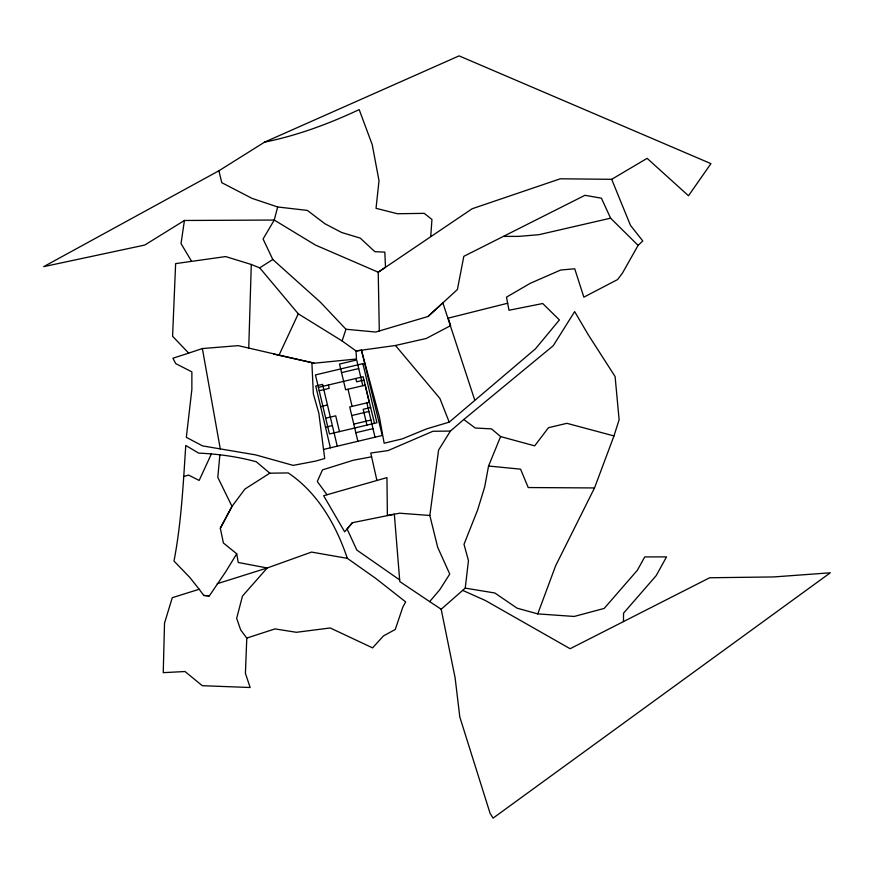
<?xml version="1.0" encoding="UTF-8"?>
<svg xmlns="http://www.w3.org/2000/svg" width="874" height="874" viewBox="0 0 874 874"><rect width="100%" height="100%" fill="white"/><g stroke="black" fill="none" stroke-linecap="round" stroke-linejoin="round"><path stroke-width="1.31" d="M623.457 621.6L623.555 613.166L656.188 575.627L666.534 556.88L644.739 556.913L637.397 570.219L604.196 608.424L574.196 616.454L537.75 613.887L517.08 608.173L494.848 592.998L465.241 588.115L441.184 609.244L455.114 677.82L459.811 716.997L490.074 813.301L493.078 818.119L830.3 572.798L773.763 576.938L709.655 577.758L570.121 648.726L485.343 600.493L462.674 590.376M248.74 348.169L251.286 264.483L225.645 256.574L175.63 263.609L172.582 336.261L188.686 353.118L202.375 348.551L238.198 345.645L311.876 362.634L313.351 393.934L318.857 413.315L324.713 458.522L315.667 461.09L293.183 465.383L255.623 454.884L202.571 445.904L186.326 437.328L191.865 389.52L191.876 371.876L175.729 363.617L172.91 358.22L188.686 353.118M246.785 638.075L245.419 673.351L250.161 687.51L202.276 685.697L185.015 671.527L163.241 672.652L164.53 623.075L172.287 597.685L199.196 589.262L203.74 595.445L209.312 595.915L225.656 571.869L236.723 553.788L223.405 543.005L220.324 528.213L232.003 506.396L244.949 489.025L269.815 473.184L288.202 472.932C317.765 492.619 336.239 525.307 347.339 558.355L375.711 578.37L405.667 601.913L402.761 607.277L395.277 629.455L383.446 635.922L372.564 647.874L330.219 627.969L296.406 632.295L274.96 628.909L246.785 638.075L240.732 630.045L236.657 618.366L242.48 596.068L267.193 567.991L311.537 552.084L347.339 558.355M269.815 473.184L256.29 461.767C237.499 456.643 218.118 453.967 198.682 453.125L185.769 445.478C183.212 484.141 181.322 522.936 173.992 561.075L189.789 577.43L199.196 589.262M430.751 236.406L431.942 219.472L424.261 213.354L397.441 213.737L376.038 208.329L379.01 180.743L372.226 144.669L359.192 109.611C328.952 123.769 297.335 135.557 264.571 142.134L218.904 170.78L43.7 266.646L144.723 245.07L184.425 220.477L274.25 220.051L315.394 245.037L378.224 272.207L472.157 208.744L560.31 178.788L611.68 179.323L647.131 158.347L688.494 195.765L710.933 163.635L459.079 55.881L264.571 142.134M219.877 454.928L217.801 477.335L232.003 506.396L220.324 528.213M465.241 588.115L468.464 560.595L464.007 544.316L477.586 510.077L484.709 486.873L488.555 466.028L500.605 436.585L491.516 428.883L475.216 428.009L463.799 419.52L450.405 431.068L438.584 450.099L429.833 515.474L437.688 547.31L449.749 574.043L439.731 589.797L429.658 601.607L399.8 581.581L394.338 514.218L352.375 522.718L344.662 531.84L323.653 495.711L386.953 477.608L387.39 515.54L399.593 513.202L429.833 515.474M184.425 220.477L181.027 243.584L191.34 260.922M379.294 331.06L378.224 272.207L385.5 267.236L384.822 252.138L374.837 251.657L360.208 238.089L341.701 232.517L324.92 223.744L307.331 210.405L277.659 206.974L274.25 220.051L263.074 238.984L272.808 259.502L320.376 302.175L345.951 329.247L375.656 332.044L428.009 316.497L457.408 289.512L463.821 256.322L584.946 195.306L601.421 198.19L610.598 218.172L638.107 245.386L622.43 273.136L617.557 279.582L583.843 297.149L574.731 268.788L560.66 270.033L530.256 283.318L506.483 297.149L508.996 310.248L542.71 303.529L559.404 319.928L535.5 348.813L449.214 422.142L426.731 428.839L402.226 438.89L384.156 443.205L379.436 417.127L361.443 350.223L356.046 350.955L342.116 340.947L298.274 313.81L259.709 267.848L251.286 264.483M537.75 613.887L555.646 565.751L594.517 487.943L613.974 435.929L619.12 419.738L615.099 376.541L588.278 334.797L574.666 311.592L553.253 345.711L463.799 419.52M342.116 340.947L345.951 329.247M211.421 453.825L199.163 480.438L188.555 475.063L183.638 476.592M273.649 354.101L278.97 355.281L298.274 313.81M352.375 522.718L347.098 528.967L356.821 550.052L399.669 579.921M638.107 245.386L642.772 240.962L630.482 225.383L611.68 179.323M428.009 316.497L442.856 302.863L474.691 399.921M259.709 267.848L272.808 259.502M217.233 583.712L267.193 567.991L238.231 562.474L236.723 553.788M507.707 303.223L448.187 318.158L450.613 325.641L426.315 338.446L395.463 345.481L356.046 350.955L356.45 359.006L311.92 363.442M341.559 372.63L358.722 368.555M318.398 387.368L363.125 376.738L374.498 423.311M319.196 390.733L329.192 388.351L328.395 384.986M363.945 380.103L356.658 381.829L355.86 378.464M320.616 406.618L327.477 404.979M325.718 418.198L335.714 415.816L339.473 431.625M370.642 407.524L363.18 409.294L366.938 425.103M351.741 415.543L368.904 411.468M325.499 427.211L332.371 425.583M353.784 424.119L370.947 420.044M355.816 432.706L372.99 428.631M323.533 449.444L382.266 435.492L361.443 350.223M610.598 218.172L539.018 234.68L518.828 236.373L503.763 236.417M371.614 456.807L353.183 460.27L322.484 469.884L317.284 481.498L327.029 494.75M450.405 431.068L432.859 431.286L388.056 450.591L370.762 453.027L376.923 480.482M594.517 487.943L528.224 487.55L520.554 469.152L488.555 466.028M203.74 595.445L209.312 595.915M278.97 355.281L314.279 363.202M613.974 435.929L566.887 423.322L548.468 427.703L534.68 445.849L500.605 436.585M277.659 206.974L251.985 198.354L221.778 182.677L218.904 170.78M429.658 601.607L441.184 609.244M395.463 345.481L439.873 398.413L449.214 422.142M362.797 385.718L356.679 359.968L339.516 364.043L345.634 389.793L365.179 385.15L369.254 402.313L349.709 406.956L357.859 441.294M366.872 402.881L375.022 437.219M348.016 389.225L352.091 406.388M337.255 446.177L322.582 384.385L315.722 386.013L330.394 447.816M202.375 348.551L220.281 448.897M362.907 363.65L315.438 374.924L329.465 433.996L376.934 422.732L362.907 363.65"/></g></svg>
